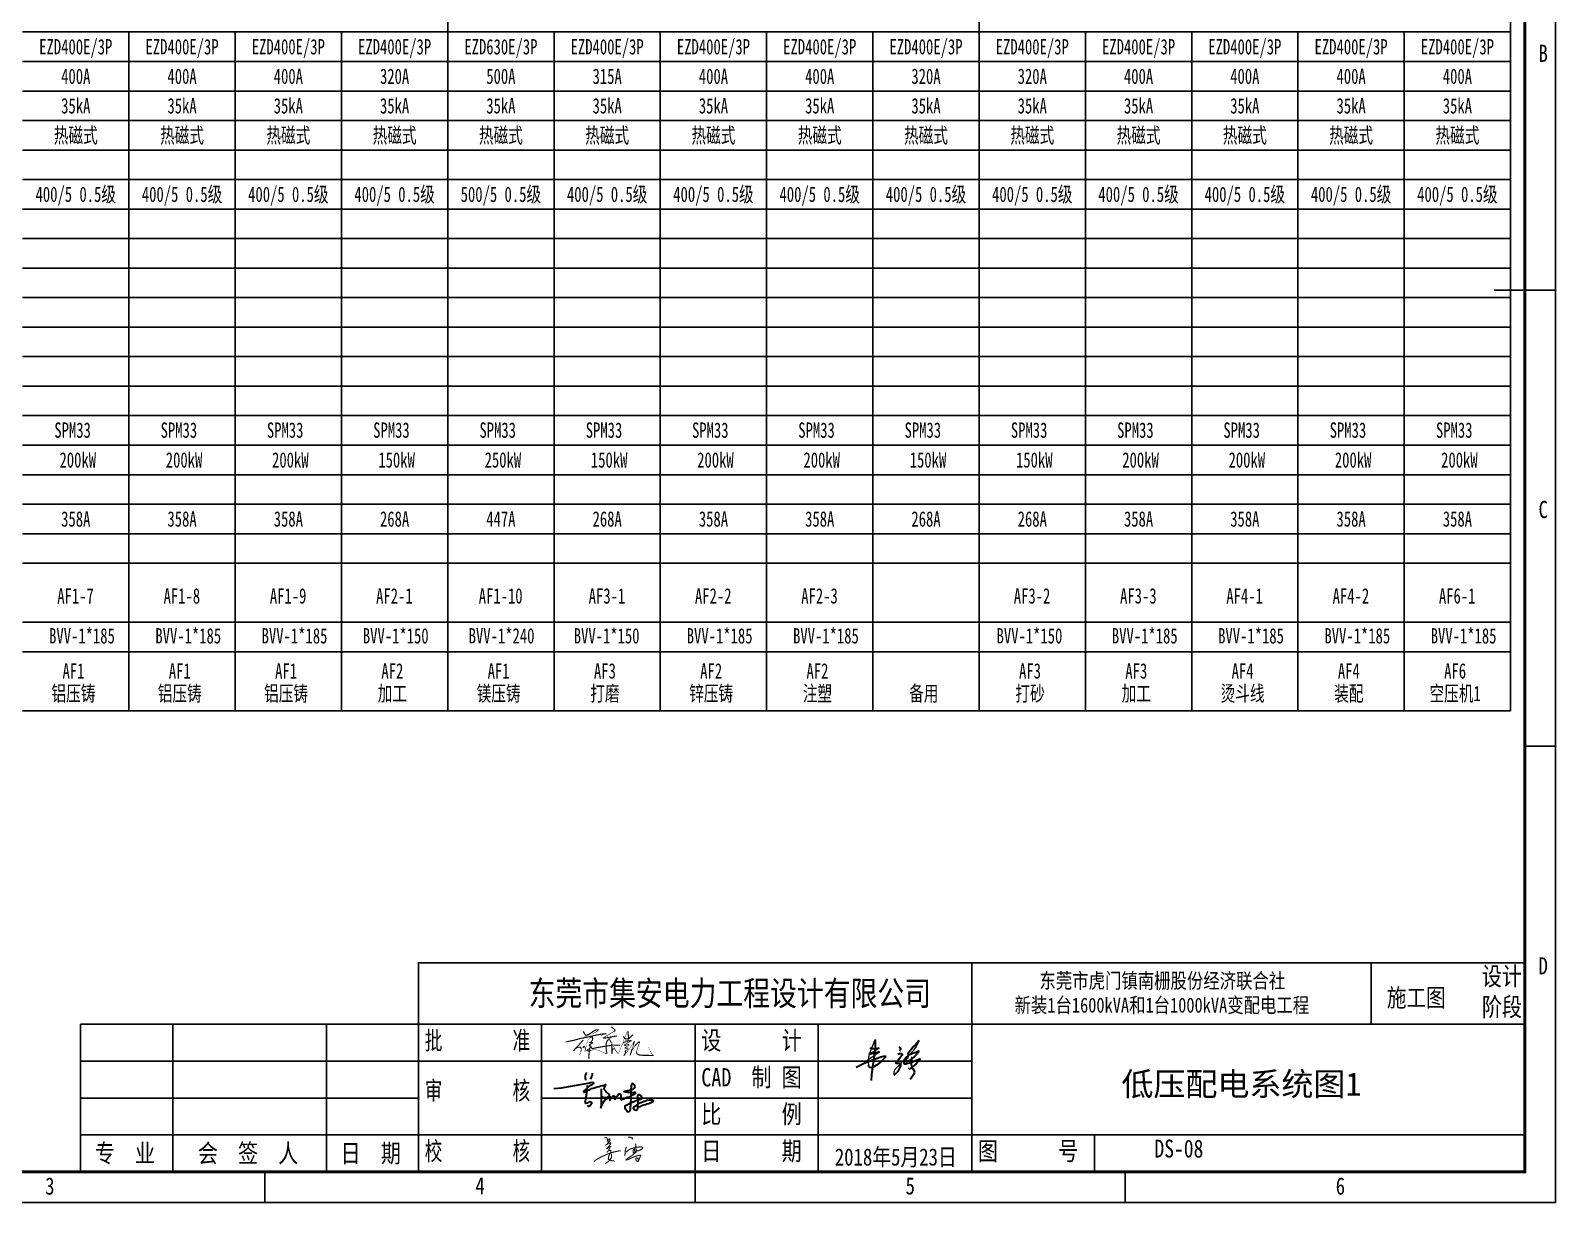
# Model space of a CAD drawing. Extents: x -700117 to -483644, y 1301776 to 1331476.
# Drawn here: x -640194 to -615379, y 1301776 to 1320849 of the extents above; entities that cross this region are included whole.
import ezdxf
from ezdxf.enums import TextEntityAlignment as Align

# ---------------------------------------------------------------- set-up
doc = ezdxf.new("R2010")
doc.units = 0
doc.header["$LTSCALE"] = 1000
doc.layers.get('0').update_dxf_attribs({"linetype": 'CONTINUOUS'})
for name, color, linetype in [('01', 7, 'CONTINUOUS'), ('2', 2, 'CONTINUOUS'), ('TK', 5, 'CONTINUOUS'), ('内框', 3, 'CONTINUOUS'), ('图框TEXT', 30, 'CONTINUOUS'), ('图签', 7, 'CONTINUOUS'), ('外框', 2, 'CONTINUOUS')]:
    doc.layers.add(name, color=color, linetype=linetype)
doc.styles.add('宋体', font='', dxfattribs={"width": 0.8, "height": 3.8})
doc.styles.add('宋体1', font='', dxfattribs={"width": 0.7})
doc.styles.add('宋体2', font='', dxfattribs={"width": 0.8, "height": 7})
doc.styles.get('宋体').set_extended_font_data('SimSun')
doc.styles.get('宋体1').set_extended_font_data('SimSun')
doc.styles.get('宋体2').set_extended_font_data('SimSun')

# ---------------------------------------------------------------- blocks, each defined once
blk = doc.blocks.new('集安会签栏')
at = {"layer": '内框', "const_width": 30}
blk.add_lwpolyline([(0, 0), (-5500, 0), (-5500, 600), (0, 600), (0, 0)], close=True, dxfattribs=at)
at = {"layer": '图签'}
for p, q in [((-5500, 2400), (0, 2400)), ((-5500, 600), (-5500, 2400)), ((-4000, 0), (-4000, 2400)), ((-1500, 0), (-1500, 2400)), ((0, 600), (0, 2400)), ((-5500, 1800), (0, 1800)), ((-5500, 1200), (0, 1200))]:
    blk.add_line(p, q, dxfattribs=at)
at = {"layer": '图框TEXT', "style": '宋体2', "width": 0.8}
for s, p in [('专  业', (-5269, 152)), ('会  签  人', (-3592, 152)), ('日  期', (-1269, 152))]:
    blk.add_text(s, height=300, dxfattribs=at).set_placement(p)
blk = doc.blocks.new('集安图标')
at = {"layer": '内框', "const_width": 30}
blk.add_lwpolyline([(0, 3400), (-18000, 3400), (-18000, 0), (0, 0), (0, 3400)], dxfattribs=at)
at = {"layer": '图签'}
for p, q in [((-9000, 0), (-9000, 3400)), ((-2500, 2400), (-2500, 3400)), ((-18000, 2400), (0, 2400)), ((-16000, 0), (-16000, 2400)), ((-13500, 0), (-13500, 2400)), ((-11500, 0), (-11500, 2400)), ((-18000, 1800), (-9000, 1800)), ((-16000, 1200), (-9000, 1200)), ((-18000, 600), (0, 600)), ((-7000, 0), (-7000, 600))]:
    blk.add_line(p, q, dxfattribs=at)
at = {"layer": '图框TEXT', "style": '宋体2'}
for s, width, p in [('设计', 0.8, (-700, 3033)), ('阶段', 0.8, (-700, 2533)), ('批        准', 0.7, (-17900, 1988)), ('设      计', 0.8, (-13400, 1988)), ('审        核', 0.7, (-17900, 1173)), ('CAD  制 图', 0.8, (-13400, 1388)), ('比      例', 0.8, (-13400, 788)), ('校        核', 0.7, (-17900, 188)), ('日      期', 0.8, (-13400, 188)), ('图      号', 0.8, (-8900, 188))]:
    blk.add_text(s, height=300, dxfattribs=dict(at, width=width)).set_placement(p)
at = {"layer": '图框TEXT', "style": '宋体2', "width": 0.8}
blk.add_text('东莞市集安电力工程设计有限公司', height=400, dxfattribs=at).set_placement((-12935, 2705), align=Align.CENTER)
blk = doc.blocks.new('集安A3图框')
at = {"layer": 'TK'}
for p, q in [((0, 14850), (-1000, 14850)), ((0, 7425), (-500, 7425)), ((-500, 3900), (-500, 500)), ((-24000, 500), (-500, 500)), ((-21000, 0), (-21000, 500)), ((-14000, 0), (-14000, 500)), ((-7000, 0), (-7000, 500))]:
    blk.add_line(p, q, dxfattribs=at)
at = {"layer": '内框', "const_width": 50, "flags": 128}
blk.add_lwpolyline([(-39500, 500), (-39500, 29200), (-500, 29200), (-500, 500)], close=True, dxfattribs=at)
at = {"layer": '外框', "flags": 128}
blk.add_lwpolyline([(-42000, 0), (-42000, 29700), (0, 29700), (0, 0)], close=True, dxfattribs=at)
for name, p in [('集安图标', (-500, 500)), ('集安会签栏', (-18500, 500))]:
    blk.add_blockref(name, p)
at = {"layer": 'TK', "style": '宋体', "width": 0.8}
for s, p in [('B', (-200, 18562)), ('C', (-200, 11138)), ('D', (-200, 3712)), ('3', (-24500, 128)), ('4', (-17500, 131)), ('5', (-10500, 131)), ('6', (-3500, 128))]:
    blk.add_text(s, height=280, dxfattribs=at).set_placement(p, align=Align.CENTER)
blk = doc.blocks.new('123566')
at = {"color": 7, "lineweight": 30}
for p, q in [((96.5, 103.4), (96.4, 101.1)), ((96.4, 101.1), (96.5, 99.2)), ((97.2, 105.5), (96.5, 103.4)), ((96.5, 99.2), (96.6, 96.1)), ((96.6, 96.1), (97.6, 88.9)), ((100.9, 112.2), (97.2, 105.5)), ((117, 100.8), (112.5, 91.9)), ((118.3, 104.6), (117, 100.8)), ((118, 110.2), (118.3, 104.6)), ((-0.8, 62.3), (23.7, 64.7)), ((23.7, 64.7), (52, 69.6)), ((52, 69.6), (81.5, 75.2)), ((81.5, 75.2), (105.6, 79.4)), ((92.4, 55.2), (91.6, 53.3)), ((91.6, 53.3), (91.9, 51.7)), ((91.9, 51.7), (93.6, 51.3)), ((96.8, 58.4), (92.4, 55.2)), ((93.6, 51.3), (101.8, 55)), ((99.1, 60.3), (96.8, 58.4)), ((101.9, 62.7), (99.1, 60.3)), ((101.9, 57.9), (100.4, 47.1)), ((101.8, 55), (105.1, 57)), ((103.3, 72.1), (101.9, 57.9)), ((104.1, 65), (101.9, 62.7)), ((106.9, 67.3), (104.1, 65)), ((105.1, 57), (108.9, 58.8)), ((105.6, 79.4), (118.5, 81.7)), ((109.1, 69.1), (106.9, 67.3)), ((108.9, 58.8), (112.9, 60.7)), ((111.5, 70.7), (109.1, 69.1)), ((115.4, 73.1), (111.5, 70.7)), ((112.9, 60.7), (116.6, 62.1)), ((119.4, 75.7), (115.4, 73.1)), ((116.6, 62.1), (121.3, 63.8)), ((118.5, 81.7), (122.9, 81.1)), ((121.7, 77.2), (119.4, 75.7)), ((121.3, 63.8), (125.4, 65.1)), ((122.9, 78.9), (121.7, 77.2)), ((122.9, 81.1), (123.4, 79.9)), ((123.4, 79.9), (122.9, 78.9)), ((125.4, 65.1), (130.9, 66.9)), ((130.9, 66.9), (135.3, 67.9)), ((135.3, 67.9), (140.1, 69.2)), ((140.1, 69.2), (145.6, 70.7)), ((145.6, 70.7), (149.6, 71.7)), ((146.1, 55.8), (145.7, 24.2)), ((145.9, 61.8), (146.1, 55.8)), ((149.6, 71.7), (153.1, 72.2)), ((153.1, 72.2), (156.2, 73.1)), ((156.6, 66.6), (154.7, 62.8)), ((154.7, 62.8), (154.8, 61.6)), ((154.8, 61.6), (155.8, 59.5)), ((155.8, 59.5), (157.3, 57.3)), ((156.2, 73.1), (158.6, 74.3)), ((158.5, 70.6), (156.6, 66.6)), ((157.3, 57.3), (159.7, 54.9)), ((160.4, 73.8), (158.5, 70.6)), ((158.6, 74.3), (160.1, 74.8)), ((159.7, 54.9), (163.2, 51.7)), ((160.1, 74.8), (160.9, 75.1)), ((160.4, 73.8), (161.1, 75)), ((161, 75.1), (160.9, 75.1)), ((161.1, 75.1), (161, 75.1)), ((161.1, 75), (161.1, 75.1)), ((163.2, 51.7), (166.2, 48.4)), ((166.2, 48.4), (170.5, 44.3)), ((216.8, 53.4), (219.2, 54.5)), ((217, 52.1), (216.8, 53.4)), ((222.4, 51.2), (217, 52.1)), ((219.2, 54.5), (223.5, 55.7)), ((228.3, 50.3), (222.4, 51.2)), ((223.5, 55.7), (227.9, 56.4)), ((227.9, 56.4), (233.9, 57.2)), ((231.3, 50.3), (228.3, 50.3)), ((239.9, 49.6), (231.3, 50.3)), ((233.9, 57.2), (237.7, 57.9)), ((237.7, 57.9), (241.5, 59)), ((239, 68.1), (237.9, 61)), ((237.9, 61), (238, 54.3)), ((238, 54.3), (238, 46.8)), ((239.3, 71.5), (239, 68.1)), ((239.9, 74.2), (239.3, 71.5)), ((241, 76.6), (239.9, 74.2)), ((242.4, 49.6), (239.9, 49.6)), ((243.1, 77.7), (241, 76.6)), ((241.5, 59), (246.6, 61.7)), ((246.8, 49.6), (242.4, 49.6)), ((245.7, 76.9), (243.1, 77.7)), ((246.9, 75.7), (245.7, 76.9)), ((246.6, 61.7), (248.9, 63.9)), ((249.8, 49.7), (246.8, 49.6)), ((248.2, 74), (246.9, 75.7)), ((250.6, 71.1), (248.2, 74)), ((248.9, 63.9), (250.7, 65.5)), ((251.8, 49.9), (249.8, 49.7)), ((251.7, 68.4), (250.6, 71.1)), ((250.6, 46.3), (253.3, 48.1)), ((250.7, 65.5), (251.7, 68.4)), ((253.5, 49.4), (251.8, 49.9)), ((253.3, 48.1), (253.5, 49.4)), ((96.2, 23.1), (95.9, 18.9)), ((95.9, 18.9), (96.4, 17.1)), ((99.1, 36), (96.2, 23.1)), ((96.4, 17.1), (97.3, 16.8)), ((97.3, 16.8), (102.5, 18.1)), ((100.4, 47.1), (99.1, 36)), ((102.5, 18.1), (104.6, 18.7)), ((104.6, 18.7), (107.9, 20.6)), ((105.8, 8.5), (104.8, 10.8)), ((106.4, 6.8), (105.8, 8.5)), ((107.1, 6.4), (106.4, 6.8)), ((110.6, 8.1), (107.1, 6.4)), ((107.9, 20.6), (109.6, 22.3)), ((109.6, 22.3), (110.8, 22.7)), ((114.6, 11.8), (110.6, 8.1)), ((110.8, 22.7), (113.3, 22.3)), ((113.3, 22.3), (115.2, 20.4)), ((116, 15.2), (114.6, 11.8)), ((115.2, 20.4), (116.3, 17.5)), ((116.3, 17.5), (116, 15.2)), ((145.7, 14.6), (145.3, 1.4)), ((145.3, 1.4), (149.5, 14.1)), ((145.7, 24.2), (145.7, 14.6)), ((147.4, 39.9), (146.9, 40.2)), ((148.6, 38.7), (147.4, 39.9)), ((149.6, 38.2), (148.6, 38.7)), ((149.5, 14.1), (154, 22.8)), ((150.8, 36.8), (149.6, 38.2)), ((152.2, 35.2), (150.8, 36.8)), ((154.2, 34.1), (152.2, 35.2)), ((154, 22.8), (158.8, 28.3)), ((158.3, 33.2), (154.2, 34.1)), ((162.3, 33.2), (158.3, 33.2)), ((158.8, 28.3), (163.3, 31.7)), ((169, 36.5), (162.3, 33.2)), ((163.3, 31.7), (168.5, 34.1)), ((168.5, 34.1), (171.7, 35.6)), ((171.2, 39.5), (169, 36.5)), ((170.5, 44.3), (171.4, 41.7)), ((171.4, 41.7), (171.2, 39.5)), ((172.9, 28.6), (171.5, 25.4)), ((171.5, 25.4), (172.7, 26.8)), ((171.7, 35.6), (173.8, 36.8)), ((172.7, 26.8), (175.4, 30.9)), ((174.3, 31.5), (172.9, 28.6)), ((173.8, 36.8), (174.4, 37.1)), ((175.3, 34.3), (174.3, 31.5)), ((174.4, 37.1), (175.5, 37.2)), ((174.4, 37.1), (174.4, 37.1)), ((175.9, 35.3), (175.3, 34.3)), ((175.4, 30.9), (179, 34.9)), ((175.5, 37.2), (176, 36.8)), ((175.5, 37.2), (175.5, 37.2)), ((175.5, 37.2), (175.5, 37.2)), ((176, 35.9), (175.9, 35.3)), ((175.9, 35.3), (175.9, 35.3)), ((176, 36.8), (176, 35.9)), ((176, 36.8), (176, 36.8)), ((176, 35.9), (176, 35.9)), ((179, 34.9), (182.2, 38.5)), ((182.2, 38.5), (184.8, 39.5)), ((184.8, 39.5), (186.3, 39.5)), ((186.3, 39.5), (188.1, 38)), ((188.1, 38), (189, 36.1)), ((189.4, 33), (188.1, 28.5)), ((188.1, 28), (188.7, 28.8)), ((188.1, 28.5), (188.1, 28)), ((188.7, 28.8), (190.3, 31.7)), ((189, 36.1), (189.4, 33)), ((190.3, 31.7), (192.3, 34.3)), ((192.3, 34.3), (192.4, 35.1)), ((192.4, 35.1), (194.2, 37)), ((194.2, 37), (195.8, 39.3)), ((195.8, 39.3), (198.9, 43.2)), ((198.9, 43.2), (199.9, 44.6)), ((199.9, 44.6), (202.1, 46.3)), ((202.1, 46.3), (203.9, 47.1)), ((203.9, 47.1), (205.5, 45.8)), ((205.5, 45.8), (206.7, 42.7)), ((206.7, 42.7), (207, 38.7)), ((207, 35.1), (206.7, 32.5)), ((206.7, 32.5), (206.8, 29)), ((206.8, 29), (208.1, 27)), ((207, 38.7), (207, 35.1)), ((208.1, 27), (210.4, 27.3)), ((210.4, 27.3), (213.6, 29.1)), ((213.6, 29.1), (216.7, 30.9)), ((216.7, 30.9), (226.6, 35.4)), ((220.8, 6.7), (221.9, 9.8)), ((221, 2.8), (220.8, 6.7)), ((222.6, -2.3), (221, 2.8)), ((221.9, 9.8), (228.2, 13.4)), ((226.6, 35.4), (232.8, 37.2)), ((228.2, 13.4), (232.6, 15.4)), ((232.6, 15.4), (237.7, 17.8)), ((232.8, 37.2), (241.1, 41)), ((236.4, 3.8), (235.5, -3.1)), ((236.6, 11.3), (236.4, 3.8)), ((237.1, 17.6), (236.6, 11.3)), ((237.7, 34), (237.1, 17.6)), ((238, 46.8), (237.7, 34)), ((237.7, 17.8), (242.2, 20.2)), ((241.1, 41), (244.6, 43)), ((242.2, 20.2), (248.9, 23.2)), ((244.6, 43), (248.2, 45)), ((246.6, 3.8), (248.7, 6.7)), ((246.7, 0.2), (246.6, 3.8)), ((248.6, -2.9), (246.7, 0.2)), ((248.2, 45), (250.6, 46.3)), ((248.7, 6.7), (254.4, 10.4)), ((248.9, 23.2), (254.9, 25.4)), ((254.4, 10.4), (261.1, 14.5)), ((254.9, 25.4), (260, 26.7)), ((258.5, 0.4), (257.6, -3.6)), ((258.9, 5.1), (258.5, 0.4)), ((258.9, 39.2), (258.7, 33.8)), ((258.7, 33.8), (258.7, 30.7)), ((258.7, 30.7), (259.3, 26.7)), ((258.9, 14.2), (258.7, 9.8)), ((258.7, 9.8), (258.9, 5.1)), ((259.8, 41.6), (258.9, 39.2)), ((259.4, 20.7), (258.9, 14.2)), ((259.3, 26.7), (259.4, 20.7)), ((262, 43), (259.8, 41.6)), ((260, 26.7), (265.3, 28.3)), ((262.7, 5.1), (260.7, 4.2)), ((261.1, 14.5), (266.3, 18.2)), ((264.3, 43), (262, 43)), ((266, 6.2), (262.7, 5.1)), ((266, 42.1), (264.3, 43)), ((265.3, 28.3), (268, 29.2)), ((268, 40.5), (266, 42.1)), ((272.5, 8.9), (266, 6.2)), ((266.3, 18.2), (271.8, 20.3)), ((270.1, 38.3), (268, 40.5)), ((268, 29.2), (272, 31)), ((271.6, 36.7), (270.1, 38.3)), ((273.4, 35.2), (271.6, 36.7)), ((271.8, 20.3), (279, 23.4)), ((272, 31), (274, 32.5)), ((277.8, 10.5), (272.5, 8.9)), ((274.1, 33.6), (273.4, 35.2)), ((274, 32.5), (274.1, 33.6)), ((283.4, 12.5), (277.8, 10.5)), ((279, 23.4), (283.6, 24.9)), ((288.1, 13.8), (283.4, 12.5)), ((283.6, 24.9), (288.1, 26)), ((288.1, 26), (296.1, 27.4)), ((293.9, 15.6), (288.1, 13.8)), ((302.3, 19.3), (293.9, 15.6)), ((296.1, 27.4), (300.3, 28)), ((300.3, 28), (302.3, 28)), ((302.3, 28), (305.2, 27.4)), ((306.4, 21.2), (302.3, 19.3)), ((305.2, 27.4), (307.5, 26.3)), ((308.4, 24), (306.4, 21.2)), ((307.5, 26.3), (308.4, 24)), ((224.3, -5.4), (222.6, -2.3)), ((226.6, -9), (224.3, -5.4)), ((228.4, -11), (226.6, -9)), ((231.1, -10.3), (228.4, -11)), ((233.9, -7.9), (231.1, -10.3)), ((235.5, -3.1), (233.9, -7.9)), ((251.8, -5), (248.6, -2.9)), ((254.5, -5.2), (251.8, -5)), ((257.6, -3.6), (254.5, -5.2))]:
    blk.add_line(p, q, dxfattribs=at)
blk = doc.blocks.new('A$C4F656C09')
at = {"color": 7}
for points, const_width in [([(4118, 3), (4173, -20), (4331, -143), (4381, -189), (4399, -227), (4387, -258), (4367, -291), (4333, -314)], 80), ([(881, -1067), (1502, -935), (2001, -795)], 80), ([(2129, -925), (1871, -1226), (1607, -1497)], 80), ([(2001, -795), (2153, -780), (2353, -733)], 80), ([(2078, -764), (2001, -795)], 20), ([(2750, -485), (2078, -764)], 20), ([(2125, -323), (2148, -331), (2180, -388), (2252, -538)], 80), ([(2252, -538), (2297, -577), (2348, -580), (2425, -565)], 80), ([(2353, -733), (3040, -580)], 80), ([(2325, -1454), (2394, -1140), (2440, -998)], 20), ([(2425, -565), (2632, -454), (2885, -279), (3021, -209)], 80), ([(2440, -998), (2486, -911), (2541, -854), (2597, -798)], 20), ([(2800, -1094), (2804, -1103), (2799, -1112), (2768, -1143), (2552, -1286)], 80), ([(2810, -810), (2808, -848), (2787, -932), (2766, -969), (2719, -1029), (2690, -1070), (2648, -1096), (2607, -1106), (2575, -1110)], 80), ([(2597, -798), (2648, -756), (2682, -742), (2707, -731)], 50), ([(2652, -1093), (2717, -1081), (2767, -1087), (2800, -1094)], 40), ([(2707, -731), (2746, -721), (2771, -730), (2799, -765), (2810, -810)], 80), ([(3021, -209), (3088, -192), (3142, -192), (3187, -205), (3187, -237), (3135, -288)], 80), ([(3040, -580), (3232, -544), (3332, -523), (3403, -513)], 80), ([(3403, -513), (3571, -489), (3679, -485), (3788, -470)], 80), ([(3788, -470), (3687, -507), (3582, -531), (3498, -563), (3381, -600)], 30), ([(3573, -756), (3562, -767), (3567, -776), (3585, -784), (3624, -793), (3659, -793), (3972, -735), (4226, -684), (4539, -636)], 80), ([(4333, -314), (3842, -604), (3573, -756)], 40), ([(3931, -889), (3850, -976), (3781, -1122), (3764, -1337), (3771, -1584), (3788, -1723), (3828, -1869)], 80), ([(4131, -1090), (4100, -1046), (4137, -1116), (4162, -1207), (4169, -1295), (4186, -1523)], 80), ([(4455, -649), (4188, -712), (4034, -805), (3931, -889)], 40), ([(4210, -1121), (4157, -1100), (4131, -1090)], 40), ([(4914, -1244), (5072, -785), (5159, -604)], 25), ([(4989, -664), (5034, -723), (5063, -762), (5100, -811), (5131, -830)], 80), ([(5363, -819), (5343, -881), (5232, -955), (5123, -1027), (4995, -1103), (4980, -1127)], 40), ([(5078, -1122), (5194, -1066), (5273, -1034), (5340, -1007)], 40), ([(5100, -811), (5113, -859), (5123, -898), (5150, -939), (5184, -959)], 25), ([(5131, -830), (5202, -842), (5255, -842), (5338, -820), (5410, -770)], 60), ([(5159, -604), (5290, -319), (5307, -304), (5323, -307), (5330, -330)], 35), ([(5455, -1030), (5257, -1151)], 50), ([(5343, -881), (5282, -1008), (5259, -1034)], 40), ([(5330, -330), (5359, -743), (5363, -819)], 80), ([(5340, -1007), (5438, -979), (5484, -964)], 80), ([(5555, -668), (5493, -749), (5411, -837), (5343, -881)], 40), ([(5410, -770), (5509, -715), (5587, -635), (5663, -556), (5682, -536)], 80), ([(5484, -964), (5522, -959), (5538, -965), (5534, -976), (5509, -995), (5469, -1024), (5455, -1030)], 80), ([(5671, -1211), (5769, -1027)], 60), ([(5769, -1027), (5710, -1289)], 80), ([(5769, -1027), (5768, -1001)], 80), ([(5824, -1335), (5986, -1156), (6079, -1078), (6104, -1056), (6126, -1054), (6136, -1067), (6142, -1095), (6139, -1131)], 80), ([(1607, -1497), (1444, -1700)], 80), ([(1510, -1618), (1622, -1550), (1724, -1470)], 25), ([(1724, -1470), (1772, -1443), (1827, -1431), (1878, -1431), (1933, -1439), (1969, -1479), (1984, -1519), (1999, -1572)], 80), ([(1946, -1804), (1901, -1934), (1937, -1863)], 30), ([(1999, -1572), (1990, -1651), (1946, -1804)], 50), ([(2102, -1492), (2157, -1417)], 80), ([(2157, -1417), (2181, -1389), (2192, -1381), (2204, -1380), (2221, -1390), (2245, -1427)], 80), ([(2245, -1427), (2278, -1503), (2283, -1531), (2285, -1547), (2284, -1578), (2278, -1637), (2240, -1737)], 60), ([(2278, -1637), (2325, -1454)], 40), ([(2469, -1608), (2408, -1653), (2401, -1664), (2404, -1674), (2424, -1685), (2446, -1691), (2497, -1694), (2552, -1691), (2698, -1654)], 80), ([(2699, -1349), (2700, -1361), (2694, -1375), (2604, -1525), (2563, -1545), (2469, -1608)], 60), ([(2589, -1503), (2586, -1625), (2552, -1862), (2521, -2217), (2534, -2228), (2566, -2211), (2589, -2199)], 80), ([(2552, -1286), (2542, -1298), (2547, -1307), (2558, -1322), (2594, -1324), (2620, -1311), (2608, -1436), (2589, -1503)], 40), ([(2620, -1311), (2699, -1349)], 40), ([(2693, -1451), (2783, -1537), (3254, -1441), (3757, -1362), (3979, -1330), (4188, -1309), (4523, -1288), (4790, -1295)], 80), ([(2682, -1394), (2674, -1425), (2674, -1436), (2693, -1451)], 40), ([(2698, -1654), (2855, -1615), (2915, -1600), (2959, -1598)], 30), ([(3466, -1763), (3232, -1667), (3120, -1644), (2995, -1613), (2959, -1598)], 25), ([(3695, -1873), (3466, -1763)], 25), ([(3828, -1869), (3837, -1889), (3834, -1899), (3825, -1909), (3802, -1915), (3717, -1882), (3695, -1873)], 40), ([(4186, -1523), (4185, -1780), (4181, -1873), (4172, -1913)], 80), ([(4181, -1873), (4219, -1691), (4250, -1618)], 40), ([(4250, -1618), (4283, -1557), (4301, -1524), (4318, -1515), (4331, -1520), (4352, -1542), (4510, -1766)], 50), ([(4510, -1766), (4597, -1869)], 40), ([(4763, -1294), (4570, -1262), (4522, -1240)], 15), ([(4597, -1869), (4624, -1892), (4637, -1888), (4648, -1859), (4914, -1244)], 25), ([(4980, -1127), (4996, -1138), (5078, -1122)], 40), ([(5163, -1816), (5163, -1847), (5041, -2018), (5015, -2030)], 80), ([(5041, -2018), (5142, -1900), (5401, -1589)], 40), ([(5101, -1253), (5074, -1272), (5071, -1295), (5080, -1304), (5111, -1307), (5140, -1303)], 80), ([(5131, -1722), (5120, -1741), (5136, -1756), (5163, -1784), (5163, -1816)], 80), ([(5257, -1151), (5101, -1253)], 50), ([(5155, -1456), (5130, -1484), (5130, -1505), (5157, -1511), (5195, -1511)], 80), ([(5331, -1511), (5328, -1528), (5313, -1552), (5131, -1722)], 50), ([(5140, -1303), (5315, -1258)], 50), ([(5304, -1353), (5155, -1456)], 50), ([(5195, -1511), (5287, -1493), (5319, -1496), (5331, -1511)], 60), ([(5315, -1258), (5368, -1253), (5387, -1260), (5392, -1276), (5376, -1290)], 80), ([(5376, -1290), (5330, -1330), (5304, -1353)], 50), ([(5401, -1589), (5671, -1211)], 25), ([(5516, -1903), (5489, -1993), (5489, -2007)], 80), ([(5493, -1979), (5524, -1874), (5638, -1618), (5824, -1335)], 40), ([(5610, -1583), (5516, -1903)], 80), ([(5710, -1289), (5610, -1583)], 40), ([(5943, -1831), (5955, -1906), (6050, -1961), (6132, -1993), (6371, -2016), (6539, -2018), (6776, -2022), (6995, -2026), (7081, -2033), (7129, -2051)], 80), ([(6139, -1131), (6048, -1379), (5987, -1545), (5943, -1728), (5943, -1831)], 40), ([(6825, -1555), (6775, -1469), (6746, -1416)], 15), ([(6888, -1676), (6825, -1555)], 25), ([(6987, -1838), (6888, -1676)], 30), ([(7129, -2051), (7148, -2042), (7117, -2020), (7073, -1965), (6987, -1838)], 40)]:
    blk.add_lwpolyline(points, dxfattribs=dict(at, const_width=const_width))
blk.add_lwpolyline([(3135, -288, 30, 40, 0), (2997, -371, 30, 30, 0), (2750, -485, 30, 30, 0)], format="xyseb", dxfattribs=at)
blk = doc.blocks.new('44120319')
at = {"lineweight": 13}
for points in [[(128, 52), (127, 76), (130, 112), (134, 134), (150, 181), (166, 216), (177, 244)], [(317, -18), (318, 3), (325, 23), (359, 58), (390, 90), (413, 116), (441, 141), (465, 165), (483, 191), (500, 220), (503, 234)], [(205, 153), (205, 147), (184, 134), (168, 122), (153, 111), (131, 96), (131, 96), (91, 65)], [(205, 181), (204, 177), (170, 156), (132, 134)], [(411, 76), (409, 82), (409, 87), (410, 92)], [(437, 25), (433, 22), (430, 23), (428, 26), (427, 29), (426, 32)]]:
    blk.add_lwpolyline(points, dxfattribs=at)
at = {"lineweight": 30}
for points in [[(177, 244), (175, 208), (175, 185), (171, 148), (168, 125), (160, 73), (155, 40), (149, -18), (145, -63)], [(505, 236), (489, 219), (476, 204), (462, 190), (448, 173), (431, 154), (422, 145), (420, 138), (419, 135), (421, 132), (431, 132), (439, 134), (450, 138), (463, 143), (473, 146), (498, 159), (499, 154), (494, 144), (487, 135), (480, 127), (467, 115), (448, 99), (431, 87), (411, 76), (411, 76)], [(35, 37), (89, 64), (127, 80), (162, 94), (192, 104), (219, 113), (250, 121), (253, 111), (239, 97), (226, 84), (206, 67), (187, 52), (165, 39), (153, 33), (138, 34), (130, 42), (127, 53)], [(130, 134), (151, 138), (167, 142), (190, 149), (205, 153)], [(136, 182), (144, 177), (165, 176), (183, 177), (205, 181)], [(345, 135), (358, 138), (366, 139), (373, 138), (377, 135), (376, 131), (375, 125), (361, 105), (348, 89), (342, 81), (330, 70), (331, 66), (342, 68), (351, 68), (359, 68), (363, 64), (366, 59), (364, 46), (358, 30), (344, 6), (319, -21), (319, -21)], [(356, 191), (363, 182), (365, 174), (362, 165), (358, 157)], [(425, 120), (420, 113), (411, 101), (406, 94), (400, 88), (396, 81), (389, 69), (393, 62), (404, 62), (413, 64), (422, 67), (442, 73), (458, 80), (472, 85), (481, 89), (494, 94), (510, 100), (512, 96), (502, 85), (494, 77), (481, 63), (464, 47), (449, 32), (437, 25)], [(451, 113), (447, 96), (446, 83), (445, 68), (445, 57), (446, 47), (449, 38), (456, 27), (463, 16), (468, 8), (467, -4), (461, -21), (449, -38), (436, -56)]]:
    blk.add_lwpolyline(points, dxfattribs=at)
blk = doc.blocks.new('新块')
at = {"color": 7, "lineweight": 158, "const_width": 20}
for points in [[(-109, 429), (-86, 438), (-71, 438), (-60, 434), (-55, 414), (-49, 385), (-42, 366), (-32, 388), (-16, 415), (-6, 415), (-2, 401), (-3, 385), (-9, 370), (-16, 362), (-23, 353), (-30, 346), (-35, 342), (-39, 339), (-40, 337), (-39, 350), (-39, 359), (-40, 368)], [(-39, 337), (-48, 325), (-58, 312), (-69, 302), (-81, 293), (-91, 284)], [(-72, 214), (-52, 230), (-45, 244), (-27, 263), (-17, 274), (1, 292), (8, 313), (13, 327), (13, 333), (1, 335), (-9, 329), (-27, 329), (-38, 326), (-48, 326)], [(-17, 300), (-12, 280), (-12, 254), (-13, 225), (-22, 201), (-26, 188), (-42, 175), (-55, 161), (-65, 149)], [(309, 155), (348, 193), (394, 217), (454, 237), (529, 253), (602, 260), (634, 250), (635, 240), (620, 221), (594, 207), (561, 186), (528, 180), (502, 194), (495, 305), (485, 320)], [(349, 444), (377, 447), (408, 440), (430, 428), (430, 401)], [(-311, -30), (-296, -9), (-259, 17), (-229, 33), (-177, 62), (-122, 86), (-69, 111), (-10, 132), (43, 152), (109, 167), (158, 178), (190, 182), (205, 184)], [(29, 128), (30, 102), (30, 76), (27, 58), (8, 17), (-6, 3), (-30, -21), (-58, -42), (-99, -67)], [(-50, 231), (-33, 241), (-13, 251), (6, 257), (20, 260), (27, 260)], [(-26, 187), (-7, 191), (6, 192), (17, 188), (17, 178), (14, 164), (6, 145), (-6, 116), (-25, 80), (-32, 52), (-33, 37), (-36, 26), (-10, 4), (11, -3), (42, -9), (69, -13), (89, -19)], [(285, 85), (295, 198), (303, 234), (326, 259)], [(495, 155), (476, 132), (456, 115), (423, 92), (387, 68), (361, 52), (331, 30), (318, 20), (309, 8), (318, 5), (334, 6), (378, 28), (423, 49), (464, 66), (509, 82), (546, 92), (574, 97), (588, 98), (594, 92), (584, 69), (568, 38), (552, -1), (539, -23), (508, -13), (495, 19), (506, 45), (536, 39), (543, 16), (545, -14)], [(502, 194), (493, 153), (476, 151), (460, 145), (451, 141), (446, 157), (446, 184), (450, 203), (462, 211), (473, 220), (474, 203), (474, 178), (483, 167), (492, 154)], [(492, 154), (512, 161), (519, 165)]]:
    blk.add_lwpolyline(points, dxfattribs=at)

msp = doc.modelspace()

# ---------------------------------------------------------------- linework, layer by layer
at = {"color": 7, "ltscale": 1000}
for p, q in [((-633404.3, 1309778.1), (-633404.3, 1328509.7)), ((-633404.3, 1309778.1), (-633404.3, 1328509.7)), ((-624757.5, 1309778.1), (-624757.5, 1328509.7)), ((-624757.5, 1309778.1), (-624757.5, 1328509.7)), ((-624757.5, 1309778.1), (-624757.5, 1328509.7)), ((-616110.8, 1309778.1), (-616110.8, 1328509.7)), ((-640321.7, 1320824.9), (-638592.4, 1320824.9)), ((-638592.4, 1309778.1), (-638592.4, 1320824.9)), ((-638592.4, 1320824.9), (-636863, 1320824.9)), ((-636863, 1309778.1), (-636863, 1320824.9)), ((-636863, 1320824.9), (-635133.7, 1320824.9)), ((-635133.7, 1309778.1), (-635133.7, 1320824.9)), ((-635133.7, 1320824.9), (-633404.3, 1320824.9)), ((-633404.3, 1320824.9), (-631675, 1320824.9)), ((-631675, 1309778.1), (-631675, 1320824.9)), ((-631675, 1320824.9), (-629945.6, 1320824.9)), ((-629945.6, 1309778.1), (-629945.6, 1320824.9)), ((-629945.6, 1320824.9), (-628216.3, 1320824.9)), ((-628216.3, 1309778.1), (-628216.3, 1320824.9)), ((-628216.3, 1320824.9), (-626486.9, 1320824.9)), ((-626486.9, 1309778.1), (-626486.9, 1320824.9)), ((-626486.9, 1320824.9), (-624757.5, 1320824.9)), ((-624757.5, 1320824.9), (-623028.2, 1320824.9)), ((-623028.2, 1309778.1), (-623028.2, 1320824.9)), ((-623028.2, 1320824.9), (-621298.8, 1320824.9)), ((-621298.8, 1309778.1), (-621298.8, 1320824.9)), ((-621298.8, 1320824.9), (-619569.5, 1320824.9)), ((-619569.5, 1309778.1), (-619569.5, 1320824.9)), ((-619569.5, 1320824.9), (-617840.1, 1320824.9)), ((-617840.1, 1309778.1), (-617840.1, 1320824.9)), ((-617840.1, 1320824.9), (-616110.8, 1320824.9)), ((-640321.7, 1320344.6), (-638592.4, 1320344.6)), ((-638592.4, 1320344.6), (-636863, 1320344.6)), ((-636863, 1320344.6), (-635133.7, 1320344.6)), ((-635133.7, 1320344.6), (-633404.3, 1320344.6)), ((-633404.3, 1320344.6), (-631675, 1320344.6)), ((-631675, 1320344.6), (-629945.6, 1320344.6)), ((-629945.6, 1320344.6), (-628216.3, 1320344.6)), ((-628216.3, 1320344.6), (-626486.9, 1320344.6)), ((-626486.9, 1320344.6), (-624757.5, 1320344.6)), ((-624757.5, 1320344.6), (-623028.2, 1320344.6)), ((-623028.2, 1320344.6), (-621298.8, 1320344.6)), ((-621298.8, 1320344.6), (-619569.5, 1320344.6)), ((-619569.5, 1320344.6), (-617840.1, 1320344.6)), ((-617840.1, 1320344.6), (-616110.8, 1320344.6)), ((-640321.7, 1319864.3), (-638592.4, 1319864.3)), ((-638592.4, 1319864.3), (-636863, 1319864.3)), ((-636863, 1319864.3), (-635133.7, 1319864.3)), ((-635133.7, 1319864.3), (-633404.3, 1319864.3)), ((-633404.3, 1319864.3), (-631675, 1319864.3)), ((-631675, 1319864.3), (-629945.6, 1319864.3)), ((-629945.6, 1319864.3), (-628216.3, 1319864.3)), ((-628216.3, 1319864.3), (-626486.9, 1319864.3)), ((-626486.9, 1319864.3), (-624757.5, 1319864.3)), ((-624757.5, 1319864.3), (-623028.2, 1319864.3)), ((-623028.2, 1319864.3), (-621298.8, 1319864.3)), ((-621298.8, 1319864.3), (-619569.5, 1319864.3)), ((-619569.5, 1319864.3), (-617840.1, 1319864.3)), ((-617840.1, 1319864.3), (-616110.8, 1319864.3)), ((-640321.7, 1319384), (-638592.4, 1319384)), ((-638592.4, 1319384), (-636863, 1319384)), ((-636863, 1319384), (-635133.7, 1319384)), ((-635133.7, 1319384), (-633404.3, 1319384)), ((-633404.3, 1319384), (-631675, 1319384)), ((-631675, 1319384), (-629945.6, 1319384)), ((-629945.6, 1319384), (-628216.3, 1319384)), ((-628216.3, 1319384), (-626486.9, 1319384)), ((-626486.9, 1319384), (-624757.5, 1319384)), ((-624757.5, 1319384), (-623028.2, 1319384)), ((-623028.2, 1319384), (-621298.8, 1319384)), ((-621298.8, 1319384), (-619569.5, 1319384)), ((-619569.5, 1319384), (-617840.1, 1319384)), ((-617840.1, 1319384), (-616110.8, 1319384)), ((-640321.7, 1318903.7), (-638592.4, 1318903.7)), ((-638592.4, 1318903.7), (-636863, 1318903.7)), ((-636863, 1318903.7), (-635133.7, 1318903.7)), ((-635133.7, 1318903.7), (-633404.3, 1318903.7)), ((-633404.3, 1318903.7), (-631675, 1318903.7)), ((-631675, 1318903.7), (-629945.6, 1318903.7)), ((-629945.6, 1318903.7), (-628216.3, 1318903.7)), ((-628216.3, 1318903.7), (-626486.9, 1318903.7)), ((-626486.9, 1318903.7), (-624757.5, 1318903.7)), ((-624757.5, 1318903.7), (-623028.2, 1318903.7)), ((-623028.2, 1318903.7), (-621298.8, 1318903.7)), ((-621298.8, 1318903.7), (-619569.5, 1318903.7)), ((-619569.5, 1318903.7), (-617840.1, 1318903.7)), ((-617840.1, 1318903.7), (-616110.8, 1318903.7)), ((-640321.7, 1318423.4), (-638592.4, 1318423.4)), ((-638592.4, 1318423.4), (-636863, 1318423.4)), ((-636863, 1318423.4), (-635133.7, 1318423.4)), ((-635133.7, 1318423.4), (-633404.3, 1318423.4)), ((-633404.3, 1318423.4), (-631675, 1318423.4)), ((-631675, 1318423.4), (-629945.6, 1318423.4)), ((-629945.6, 1318423.4), (-628216.3, 1318423.4)), ((-628216.3, 1318423.4), (-626486.9, 1318423.4)), ((-626486.9, 1318423.4), (-624757.5, 1318423.4)), ((-624757.5, 1318423.4), (-623028.2, 1318423.4)), ((-623028.2, 1318423.4), (-621298.8, 1318423.4)), ((-621298.8, 1318423.4), (-619569.5, 1318423.4)), ((-619569.5, 1318423.4), (-617840.1, 1318423.4)), ((-617840.1, 1318423.4), (-616110.8, 1318423.4)), ((-640321.7, 1317943.1), (-638592.4, 1317943.1)), ((-638592.4, 1317943.1), (-636863, 1317943.1)), ((-636863, 1317943.1), (-635133.7, 1317943.1)), ((-635133.7, 1317943.1), (-633404.3, 1317943.1)), ((-633404.3, 1317943.1), (-631675, 1317943.1)), ((-631675, 1317943.1), (-629945.6, 1317943.1)), ((-629945.6, 1317943.1), (-628216.3, 1317943.1)), ((-628216.3, 1317943.1), (-626486.9, 1317943.1)), ((-626486.9, 1317943.1), (-624757.5, 1317943.1)), ((-624757.5, 1317943.1), (-623028.2, 1317943.1)), ((-623028.2, 1317943.1), (-621298.8, 1317943.1)), ((-621298.8, 1317943.1), (-619569.5, 1317943.1)), ((-619569.5, 1317943.1), (-617840.1, 1317943.1)), ((-617840.1, 1317943.1), (-616110.8, 1317943.1)), ((-640321.7, 1317462.8), (-638592.4, 1317462.8)), ((-638592.4, 1317462.8), (-636863, 1317462.8)), ((-636863, 1317462.8), (-635133.7, 1317462.8)), ((-635133.7, 1317462.8), (-633404.3, 1317462.8)), ((-633404.3, 1317462.8), (-631675, 1317462.8)), ((-631675, 1317462.8), (-629945.6, 1317462.8)), ((-629945.6, 1317462.8), (-628216.3, 1317462.8)), ((-628216.3, 1317462.8), (-626486.9, 1317462.8)), ((-626486.9, 1317462.8), (-624757.5, 1317462.8)), ((-624757.5, 1317462.8), (-623028.2, 1317462.8)), ((-623028.2, 1317462.8), (-621298.8, 1317462.8)), ((-621298.8, 1317462.8), (-619569.5, 1317462.8)), ((-619569.5, 1317462.8), (-617840.1, 1317462.8)), ((-617840.1, 1317462.8), (-616110.8, 1317462.8)), ((-640321.7, 1316982.6), (-638592.4, 1316982.6)), ((-638592.4, 1316982.6), (-636863, 1316982.6)), ((-636863, 1316982.6), (-635133.7, 1316982.6)), ((-635133.7, 1316982.6), (-633404.3, 1316982.6)), ((-633404.3, 1316982.6), (-631675, 1316982.6)), ((-631675, 1316982.6), (-629945.6, 1316982.6)), ((-629945.6, 1316982.6), (-628216.3, 1316982.6)), ((-628216.3, 1316982.6), (-626486.9, 1316982.6)), ((-626486.9, 1316982.6), (-624757.5, 1316982.6)), ((-624757.5, 1316982.6), (-623028.2, 1316982.6)), ((-623028.2, 1316982.6), (-621298.8, 1316982.6)), ((-621298.8, 1316982.6), (-619569.5, 1316982.6)), ((-619569.5, 1316982.6), (-617840.1, 1316982.6)), ((-617840.1, 1316982.6), (-616110.8, 1316982.6)), ((-640321.7, 1316502.3), (-638592.4, 1316502.3)), ((-638592.4, 1316502.3), (-636863, 1316502.3)), ((-636863, 1316502.3), (-635133.7, 1316502.3)), ((-635133.7, 1316502.3), (-633404.3, 1316502.3)), ((-633404.3, 1316502.3), (-631675, 1316502.3)), ((-631675, 1316502.3), (-629945.6, 1316502.3)), ((-629945.6, 1316502.3), (-628216.3, 1316502.3)), ((-628216.3, 1316502.3), (-626486.9, 1316502.3)), ((-626486.9, 1316502.3), (-624757.5, 1316502.3)), ((-624757.5, 1316502.3), (-623028.2, 1316502.3)), ((-623028.2, 1316502.3), (-621298.8, 1316502.3)), ((-621298.8, 1316502.3), (-619569.5, 1316502.3)), ((-619569.5, 1316502.3), (-617840.1, 1316502.3)), ((-617840.1, 1316502.3), (-616110.8, 1316502.3)), ((-640321.7, 1316022), (-638592.4, 1316022)), ((-638592.4, 1316022), (-636863, 1316022)), ((-636863, 1316022), (-635133.7, 1316022)), ((-635133.7, 1316022), (-633404.3, 1316022)), ((-633404.3, 1316022), (-631675, 1316022)), ((-631675, 1316022), (-629945.6, 1316022)), ((-629945.6, 1316022), (-628216.3, 1316022)), ((-628216.3, 1316022), (-626486.9, 1316022)), ((-626486.9, 1316022), (-624757.5, 1316022)), ((-624757.5, 1316022), (-623028.2, 1316022)), ((-623028.2, 1316022), (-621298.8, 1316022)), ((-621298.8, 1316022), (-619569.5, 1316022)), ((-619569.5, 1316022), (-617840.1, 1316022)), ((-617840.1, 1316022), (-616110.8, 1316022)), ((-640321.7, 1315541.7), (-638592.4, 1315541.7)), ((-638592.4, 1315541.7), (-636863, 1315541.7)), ((-636863, 1315541.7), (-635133.7, 1315541.7)), ((-635133.7, 1315541.7), (-633404.3, 1315541.7)), ((-633404.3, 1315541.7), (-631675, 1315541.7)), ((-631675, 1315541.7), (-629945.6, 1315541.7)), ((-629945.6, 1315541.7), (-628216.3, 1315541.7)), ((-628216.3, 1315541.7), (-626486.9, 1315541.7)), ((-626486.9, 1315541.7), (-624757.5, 1315541.7)), ((-624757.5, 1315541.7), (-623028.2, 1315541.7)), ((-623028.2, 1315541.7), (-621298.8, 1315541.7)), ((-621298.8, 1315541.7), (-619569.5, 1315541.7)), ((-619569.5, 1315541.7), (-617840.1, 1315541.7)), ((-617840.1, 1315541.7), (-616110.8, 1315541.7)), ((-640321.7, 1315061.4), (-638592.4, 1315061.4)), ((-638592.4, 1315061.4), (-636863, 1315061.4)), ((-636863, 1315061.4), (-635133.7, 1315061.4)), ((-635133.7, 1315061.4), (-633404.3, 1315061.4)), ((-633404.3, 1315061.4), (-631675, 1315061.4)), ((-631675, 1315061.4), (-629945.6, 1315061.4)), ((-629945.6, 1315061.4), (-628216.3, 1315061.4)), ((-628216.3, 1315061.4), (-626486.9, 1315061.4)), ((-626486.9, 1315061.4), (-624757.5, 1315061.4)), ((-624757.5, 1315061.4), (-623028.2, 1315061.4)), ((-623028.2, 1315061.4), (-621298.8, 1315061.4)), ((-621298.8, 1315061.4), (-619569.5, 1315061.4)), ((-619569.5, 1315061.4), (-617840.1, 1315061.4)), ((-617840.1, 1315061.4), (-616110.8, 1315061.4)), ((-640321.7, 1314581.1), (-638592.4, 1314581.1)), ((-638592.4, 1314581.1), (-636863, 1314581.1)), ((-636863, 1314581.1), (-635133.7, 1314581.1)), ((-635133.7, 1314581.1), (-633404.3, 1314581.1)), ((-633404.3, 1314581.1), (-631675, 1314581.1)), ((-631675, 1314581.1), (-629945.6, 1314581.1)), ((-629945.6, 1314581.1), (-628216.3, 1314581.1)), ((-628216.3, 1314581.1), (-626486.9, 1314581.1)), ((-626486.9, 1314581.1), (-624757.5, 1314581.1)), ((-624757.5, 1314581.1), (-623028.2, 1314581.1)), ((-623028.2, 1314581.1), (-621298.8, 1314581.1)), ((-621298.8, 1314581.1), (-619569.5, 1314581.1)), ((-619569.5, 1314581.1), (-617840.1, 1314581.1)), ((-617840.1, 1314581.1), (-616110.8, 1314581.1)), ((-640321.7, 1314100.8), (-638592.4, 1314100.8)), ((-638592.4, 1314100.8), (-636863, 1314100.8)), ((-636863, 1314100.8), (-635133.7, 1314100.8)), ((-635133.7, 1314100.8), (-633404.3, 1314100.8)), ((-633404.3, 1314100.8), (-631675, 1314100.8)), ((-631675, 1314100.8), (-629945.6, 1314100.8)), ((-629945.6, 1314100.8), (-628216.3, 1314100.8)), ((-628216.3, 1314100.8), (-626486.9, 1314100.8)), ((-626486.9, 1314100.8), (-624757.5, 1314100.8)), ((-624757.5, 1314100.8), (-623028.2, 1314100.8)), ((-623028.2, 1314100.8), (-621298.8, 1314100.8)), ((-621298.8, 1314100.8), (-619569.5, 1314100.8)), ((-619569.5, 1314100.8), (-617840.1, 1314100.8)), ((-617840.1, 1314100.8), (-616110.8, 1314100.8)), ((-640321.7, 1313620.5), (-638592.4, 1313620.5)), ((-638592.4, 1313620.5), (-636863, 1313620.5)), ((-636863, 1313620.5), (-635133.7, 1313620.5)), ((-635133.7, 1313620.5), (-633404.3, 1313620.5)), ((-633404.3, 1313620.5), (-631675, 1313620.5)), ((-631675, 1313620.5), (-629945.6, 1313620.5)), ((-629945.6, 1313620.5), (-628216.3, 1313620.5)), ((-628216.3, 1313620.5), (-626486.9, 1313620.5)), ((-626486.9, 1313620.5), (-624757.5, 1313620.5)), ((-624757.5, 1313620.5), (-623028.2, 1313620.5)), ((-623028.2, 1313620.5), (-621298.8, 1313620.5)), ((-621298.8, 1313620.5), (-619569.5, 1313620.5)), ((-619569.5, 1313620.5), (-617840.1, 1313620.5)), ((-617840.1, 1313620.5), (-616110.8, 1313620.5)), ((-640321.7, 1313140.2), (-638592.4, 1313140.2)), ((-638592.4, 1313140.2), (-636863, 1313140.2)), ((-636863, 1313140.2), (-635133.7, 1313140.2)), ((-635133.7, 1313140.2), (-633404.3, 1313140.2)), ((-633404.3, 1313140.2), (-631675, 1313140.2)), ((-631675, 1313140.2), (-629945.6, 1313140.2)), ((-629945.6, 1313140.2), (-628216.3, 1313140.2)), ((-628216.3, 1313140.2), (-626486.9, 1313140.2)), ((-626486.9, 1313140.2), (-624757.5, 1313140.2)), ((-624757.5, 1313140.2), (-623028.2, 1313140.2)), ((-623028.2, 1313140.2), (-621298.8, 1313140.2)), ((-621298.8, 1313140.2), (-619569.5, 1313140.2)), ((-619569.5, 1313140.2), (-617840.1, 1313140.2)), ((-617840.1, 1313140.2), (-616110.8, 1313140.2)), ((-640321.7, 1312659.9), (-638592.4, 1312659.9)), ((-638592.4, 1312659.9), (-636863, 1312659.9)), ((-636863, 1312659.9), (-635133.7, 1312659.9)), ((-635133.7, 1312659.9), (-633404.3, 1312659.9)), ((-633404.3, 1312659.9), (-631675, 1312659.9)), ((-631675, 1312659.9), (-629945.6, 1312659.9)), ((-629945.6, 1312659.9), (-628216.3, 1312659.9)), ((-628216.3, 1312659.9), (-626486.9, 1312659.9)), ((-626486.9, 1312659.9), (-624757.5, 1312659.9)), ((-624757.5, 1312659.9), (-623028.2, 1312659.9)), ((-623028.2, 1312659.9), (-621298.8, 1312659.9)), ((-621298.8, 1312659.9), (-619569.5, 1312659.9)), ((-619569.5, 1312659.9), (-617840.1, 1312659.9)), ((-617840.1, 1312659.9), (-616110.8, 1312659.9)), ((-640321.7, 1312179.6), (-638592.4, 1312179.6)), ((-638592.4, 1312179.6), (-636863, 1312179.6)), ((-636863, 1312179.6), (-635133.7, 1312179.6)), ((-635133.7, 1312179.6), (-633404.3, 1312179.6)), ((-633404.3, 1312179.6), (-631675, 1312179.6)), ((-631675, 1312179.6), (-629945.6, 1312179.6)), ((-629945.6, 1312179.6), (-628216.3, 1312179.6)), ((-628216.3, 1312179.6), (-626486.9, 1312179.6)), ((-626486.9, 1312179.6), (-624757.5, 1312179.6)), ((-624757.5, 1312179.6), (-623028.2, 1312179.6)), ((-623028.2, 1312179.6), (-621298.8, 1312179.6)), ((-621298.8, 1312179.6), (-619569.5, 1312179.6)), ((-619569.5, 1312179.6), (-617840.1, 1312179.6)), ((-617840.1, 1312179.6), (-616110.8, 1312179.6)), ((-640321.7, 1311219), (-638592.4, 1311219)), ((-638592.4, 1311219), (-636863, 1311219)), ((-636863, 1311219), (-635133.7, 1311219)), ((-635133.7, 1311219), (-633404.3, 1311219)), ((-633404.3, 1311219), (-631675, 1311219)), ((-631675, 1311219), (-629945.6, 1311219)), ((-629945.6, 1311219), (-628216.3, 1311219)), ((-628216.3, 1311219), (-626486.9, 1311219)), ((-626486.9, 1311219), (-624757.5, 1311219)), ((-624757.5, 1311219), (-623028.2, 1311219)), ((-623028.2, 1311219), (-621298.8, 1311219)), ((-621298.8, 1311219), (-619569.5, 1311219)), ((-619569.5, 1311219), (-617840.1, 1311219)), ((-617840.1, 1311219), (-616110.8, 1311219)), ((-640321.7, 1310738.7), (-638592.4, 1310738.7)), ((-638592.4, 1310738.7), (-636863, 1310738.7)), ((-636863, 1310738.7), (-635133.7, 1310738.7)), ((-635133.7, 1310738.7), (-633404.3, 1310738.7)), ((-633404.3, 1310738.7), (-631675, 1310738.7)), ((-631675, 1310738.7), (-629945.6, 1310738.7)), ((-629945.6, 1310738.7), (-628216.3, 1310738.7)), ((-628216.3, 1310738.7), (-626486.9, 1310738.7)), ((-626486.9, 1310738.7), (-624757.5, 1310738.7)), ((-624757.5, 1310738.7), (-623028.2, 1310738.7)), ((-623028.2, 1310738.7), (-621298.8, 1310738.7)), ((-621298.8, 1310738.7), (-619569.5, 1310738.7)), ((-619569.5, 1310738.7), (-617840.1, 1310738.7)), ((-617840.1, 1310738.7), (-616110.8, 1310738.7)), ((-638592.4, 1309778.1), (-640321.7, 1309778.1)), ((-636863, 1309778.1), (-638592.4, 1309778.1)), ((-635133.7, 1309778.1), (-636863, 1309778.1)), ((-633404.3, 1309778.1), (-635133.7, 1309778.1)), ((-631675, 1309778.1), (-633404.3, 1309778.1)), ((-629945.6, 1309778.1), (-631675, 1309778.1)), ((-628216.3, 1309778.1), (-629945.6, 1309778.1)), ((-626486.9, 1309778.1), (-628216.3, 1309778.1)), ((-624757.5, 1309778.1), (-626486.9, 1309778.1)), ((-623028.2, 1309778.1), (-624757.5, 1309778.1)), ((-621298.8, 1309778.1), (-623028.2, 1309778.1)), ((-619569.5, 1309778.1), (-621298.8, 1309778.1)), ((-617840.1, 1309778.1), (-619569.5, 1309778.1)), ((-616110.8, 1309778.1), (-617840.1, 1309778.1))]:
    msp.add_line(p, q, dxfattribs=at)
at = {"color": 3, "ltscale": 1000}
for p, q in [((-633404.3, 1309778.1), (-633404.3, 1328509.7)), ((-624757.5, 1309778.1), (-624757.5, 1328509.7))]:
    msp.add_line(p, q, dxfattribs=at)

# ---------------------------------------------------------------- block references
at = {"color": 5, "rotation": 6.670106611340577e-09}
msp.add_blockref('集安A3图框', (-615379.1, 1301776), dxfattribs=at)
at = {"color": 1, "lineweight": 50, "xscale": 0.8429651275000651, "yscale": 0.8429651275000651, "zscale": 0.8429651275000651}
msp.add_blockref('新块', (-630763.3, 1302463.6), dxfattribs=at)
at = {"layer": '01', "xscale": 2.183546090578602, "yscale": 2.183546090578602, "zscale": 2.183546090578602}
msp.add_blockref('44120319', (-626833.7, 1303897.4), dxfattribs=at)
at = {"layer": '2'}
for name, p, xscale, yscale, zscale in [('A$C4F656C09', (-631686.3, 1304631.5), 0.228154341224581, 0.228154341224581, 0.228154391627801), ('123566', (-631676.1, 1303302.4), 5.254752203007229, 5.254752203007229, 5.254752203007229)]:
    msp.add_blockref(name, p, dxfattribs=dict(at, xscale=xscale, yscale=yscale, zscale=zscale))

# ---------------------------------------------------------------- texts
at = {"color": 7, "ltscale": 1000, "style": '宋体1', "width": 0.7}
for s, p in [('EZD400E/3P', (-639457.1, 1320584.8)), ('EZD400E/3P', (-637727.7, 1320584.8)), ('EZD400E/3P', (-635998.3, 1320584.8)), ('EZD400E/3P', (-634269, 1320584.8)), ('EZD630E/3P', (-632539.6, 1320584.8)), ('EZD400E/3P', (-630810.3, 1320584.8)), ('EZD400E/3P', (-629080.9, 1320584.8)), ('EZD400E/3P', (-627351.6, 1320584.8)), ('EZD400E/3P', (-625622.2, 1320584.8)), ('EZD400E/3P', (-623892.9, 1320584.8)), ('EZD400E/3P', (-622163.5, 1320584.8)), ('EZD400E/3P', (-620434.2, 1320584.8)), ('EZD400E/3P', (-618704.8, 1320584.8)), ('EZD400E/3P', (-616975.4, 1320584.8)), ('400A', (-639457.1, 1320104.5)), ('400A', (-637727.7, 1320104.5)), ('400A', (-635998.3, 1320104.5)), ('320A', (-634269, 1320104.5)), ('500A', (-632539.6, 1320104.5)), ('315A', (-630810.3, 1320104.5)), ('400A', (-629080.9, 1320104.5)), ('400A', (-627351.6, 1320104.5)), ('320A', (-625622.2, 1320104.5)), ('320A', (-623892.9, 1320104.5)), ('400A', (-622163.5, 1320104.5)), ('400A', (-620434.2, 1320104.5)), ('400A', (-618704.8, 1320104.5)), ('400A', (-616975.4, 1320104.5)), ('35kA', (-639457.1, 1319624.2)), ('35kA', (-637727.7, 1319624.2)), ('35kA', (-635998.3, 1319624.2)), ('35kA', (-634269, 1319624.2)), ('35kA', (-632539.6, 1319624.2)), ('35kA', (-630810.3, 1319624.2)), ('35kA', (-629080.9, 1319624.2)), ('35kA', (-627351.6, 1319624.2)), ('35kA', (-625622.2, 1319624.2)), ('35kA', (-623892.9, 1319624.2)), ('35kA', (-622163.5, 1319624.2)), ('35kA', (-620434.2, 1319624.2)), ('35kA', (-618704.8, 1319624.2)), ('35kA', (-616975.4, 1319624.2)), ('热磁式', (-639457.1, 1319143.9)), ('热磁式', (-637727.7, 1319143.9)), ('热磁式', (-635998.3, 1319143.9)), ('热磁式', (-634269, 1319143.9)), ('热磁式', (-632539.6, 1319143.9)), ('热磁式', (-630810.3, 1319143.9)), ('热磁式', (-629080.9, 1319143.9)), ('热磁式', (-627351.6, 1319143.9)), ('热磁式', (-625622.2, 1319143.9)), ('热磁式', (-623892.9, 1319143.9)), ('热磁式', (-622163.5, 1319143.9)), ('热磁式', (-620434.2, 1319143.9)), ('热磁式', (-618704.8, 1319143.9)), ('热磁式', (-616975.4, 1319143.9)), ('400/5 0.5级', (-639457.1, 1318183.3)), ('400/5 0.5级', (-637727.7, 1318183.3)), ('400/5 0.5级', (-635998.3, 1318183.3)), ('400/5 0.5级', (-634269, 1318183.3)), ('500/5 0.5级', (-632539.6, 1318183.3)), ('400/5 0.5级', (-630810.3, 1318183.3)), ('400/5 0.5级', (-629080.9, 1318183.3)), ('400/5 0.5级', (-627351.6, 1318183.3)), ('400/5 0.5级', (-625622.2, 1318183.3)), ('400/5 0.5级', (-623892.9, 1318183.3)), ('400/5 0.5级', (-622163.5, 1318183.3)), ('400/5 0.5级', (-620434.2, 1318183.3)), ('400/5 0.5级', (-618704.8, 1318183.3)), ('400/5 0.5级', (-616975.4, 1318183.3)), ('200kW', (-639424.8, 1313860.6)), ('200kW', (-637695.4, 1313860.6)), ('200kW', (-635966, 1313860.6)), ('150kW', (-634236.7, 1313860.6)), ('250kW', (-632507.3, 1313860.6)), ('150kW', (-630778, 1313860.6)), ('200kW', (-629048.6, 1313860.6)), ('200kW', (-627319.3, 1313860.6)), ('150kW', (-625589.9, 1313860.6)), ('150kW', (-623860.6, 1313860.6)), ('200kW', (-622131.2, 1313860.6)), ('200kW', (-620401.9, 1313860.6)), ('200kW', (-618672.5, 1313860.6)), ('200kW', (-616943.1, 1313860.6)), ('358A', (-639457.1, 1312900)), ('358A', (-637727.7, 1312900)), ('358A', (-635998.3, 1312900)), ('268A', (-634269, 1312900)), ('447A', (-632539.6, 1312900)), ('268A', (-630810.3, 1312900)), ('358A', (-629080.9, 1312900)), ('358A', (-627351.6, 1312900)), ('268A', (-625622.2, 1312900)), ('268A', (-623892.9, 1312900)), ('358A', (-622163.5, 1312900)), ('358A', (-620434.2, 1312900)), ('358A', (-618704.8, 1312900)), ('358A', (-616975.4, 1312900)), ('AF1-7', (-639460.5, 1311648.3)), ('AF1-8', (-637731.2, 1311648.3)), ('AF1-9', (-636001.8, 1311648.3)), ('AF2-1', (-634272.5, 1311648.3)), ('AF1-10', (-632543.1, 1311648.3)), ('AF3-1', (-630813.8, 1311648.3)), ('AF2-2', (-629084.4, 1311648.3)), ('AF2-3', (-627355.1, 1311648.3)), ('AF3-2', (-623896.4, 1311648.3)), ('AF3-3', (-622167, 1311648.3)), ('AF4-1', (-620437.6, 1311648.3)), ('AF4-2', (-618708.3, 1311648.3)), ('AF6-1', (-616978.9, 1311648.3)), ('AF1', (-639494, 1310426.7)), ('AF1', (-637764.7, 1310426.7)), ('AF1', (-636035.3, 1310426.7)), ('AF2', (-634305.9, 1310426.7)), ('AF1', (-632576.6, 1310426.7)), ('AF3', (-630847.2, 1310426.7)), ('AF2', (-629117.9, 1310426.7)), ('AF2', (-627388.5, 1310426.7)), ('AF3', (-623929.8, 1310426.7)), ('AF3', (-622200.5, 1310426.7)), ('AF4', (-620471.1, 1310426.7)), ('AF4', (-618741.8, 1310426.7)), ('AF6', (-617012.4, 1310426.7)), ('铝压铸', (-639494, 1310060.6)), ('铝压铸', (-637764.7, 1310060.6)), ('铝压铸', (-636035.3, 1310060.6)), ('镁压铸', (-632576.6, 1310060.6)), ('打磨', (-630847.2, 1310060.6)), ('锌压铸', (-629117.9, 1310060.6)), ('注塑', (-627388.5, 1310060.6)), ('备用', (-625659.2, 1310060.6)), ('打砂', (-623929.8, 1310060.6)), ('烫斗线', (-620471.1, 1310060.6)), ('装配', (-618741.8, 1310060.6)), ('空压机1', (-617012.4, 1310060.6)), ('加工', (-634305.9, 1310060.6)), ('加工', (-622200.5, 1310060.6))]:
    msp.add_text(s, height=249.75, rotation=0, dxfattribs=at).set_placement(p, align=Align.MIDDLE_CENTER)
for s, p in [('SPM33', (-639806, 1314220.8)), ('SPM33', (-638076.6, 1314220.8)), ('SPM33', (-636347.3, 1314220.8)), ('SPM33', (-634617.9, 1314220.8)), ('SPM33', (-632888.6, 1314220.8)), ('SPM33', (-631159.2, 1314220.8)), ('SPM33', (-629429.9, 1314220.8)), ('SPM33', (-627700.5, 1314220.8)), ('SPM33', (-625971.1, 1314220.8)), ('SPM33', (-624241.8, 1314220.8)), ('SPM33', (-622512.4, 1314220.8)), ('SPM33', (-620783.1, 1314220.8)), ('SPM33', (-619053.7, 1314220.8)), ('SPM33', (-617324.4, 1314220.8)), ('BVV-1*185', (-639891.3, 1310873.6)), ('BVV-1*185', (-638161.9, 1310873.6)), ('BVV-1*185', (-636432.6, 1310873.6)), ('BVV-1*150', (-634785.9, 1310873.6)), ('BVV-1*240', (-633063.8, 1310873.6)), ('BVV-1*150', (-631353.9, 1310873.6)), ('BVV-1*185', (-629515.2, 1310873.6)), ('BVV-1*185', (-627785.8, 1310873.6)), ('BVV-1*150', (-624474, 1310873.6)), ('BVV-1*185', (-622597.8, 1310873.6)), ('BVV-1*185', (-620868.4, 1310873.6)), ('BVV-1*185', (-619139, 1310873.6)), ('BVV-1*185', (-617409.7, 1310873.6))]:
    msp.add_text(s, height=249.75, rotation=0, dxfattribs=at).set_placement(p)
at = {"color": 0, "style": '宋体', "width": 0.8}
for s, height, rotation, p in [('东莞市虎门镇南栅股份经济联合社', 244.33, 359.99989, (-623776.3, 1305262.9)), ('新装1台1600kVA和1台1000kVA变配电工程', 244.33, 359.99989, (-624181.3, 1304866)), ('DS-08', 292.31, 0, (-621904.7, 1302507.9))]:
    msp.add_text(s, height=height, rotation=rotation, dxfattribs=at).set_placement(p)
msp.add_text('施工图', height=292.31, rotation=0, dxfattribs=at).set_placement((-617644.4, 1304963.1), align=Align.CENTER)
at = {"color": 0, "style": '宋体'}
msp.add_text('低压配电系统图1', height=381.86, rotation=0, dxfattribs=at).set_placement((-620489.8, 1303513.1), align=Align.CENTER)
at = {"layer": '图框TEXT', "style": '宋体1', "width": 0.8}
msp.add_text('2018年5月23日', height=280, rotation=0, dxfattribs=at).set_placement((-627105.9, 1302377))

doc.saveas('drawing.dxf')
